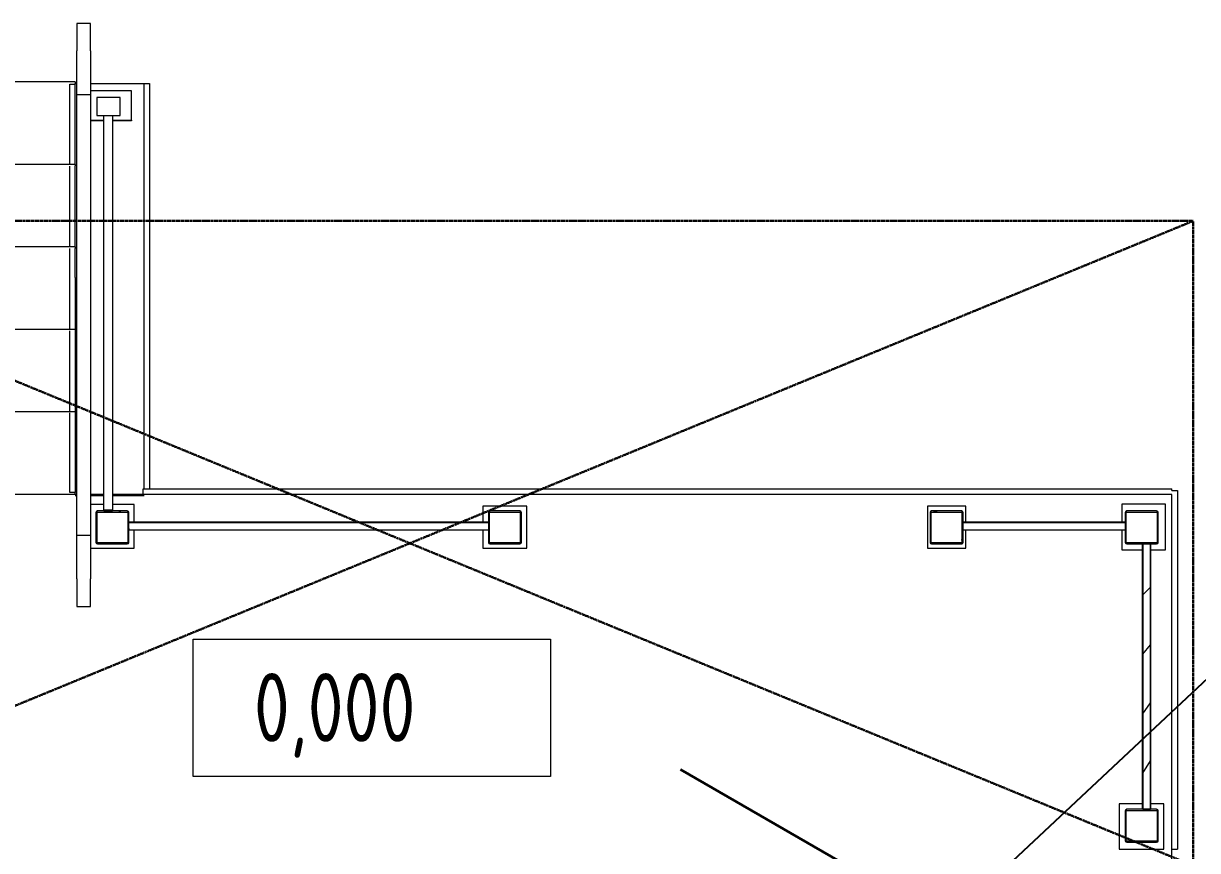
# Model space of a CAD drawing. Header units: millimetres. Extents: x -32 to 417638015, y -35 to 175284279.
# Drawn here: x 416315710 to 416319982, y 175275403 to 175278411 of the extents above; entities that cross this region are included whole.
import ezdxf

# ---------------------------------------------------------------- set-up
doc = ezdxf.new("R2010")
doc.units = ezdxf.units.MM
doc.linetypes.add('ADSK_Штриховая_ш3 п1_5', pattern=[4.5, 3, -1.5])
doc.layers.add('PDF __ЭМ_Надписи', color=7, linetype='Continuous')
for name, color, linetype, lineweight in [('Аннотация', 7, 'Continuous', 18), ('Двери', 7, 'Continuous', 9), ('Лестницы', 7, 'Continuous', 9), ('Ограждение', 7, 'Continuous', 9), ('Отметки', 7, 'Continuous', 9), ('Перекрытие', 7, 'Continuous', 18), ('Стены внутренние', 7, 'Continuous', 18), ('Стены наружные', 7, 'Continuous', 18), ('ШТРИХОВКА', 252, 'Continuous', 15)]:
    doc.layers.add(name, color=color, linetype=linetype, lineweight=lineweight)
doc.layers.add('Линии', color=7, linetype='Continuous', lineweight=9, true_color=0x00a600)
doc.styles.add('GOST Common_3', font='GOST_Common.ttf', dxfattribs={"width": 0.8, "height": 349.9999999999996})
pattern_1 = [(45, (557.2005734382547, 188.9018102923583), (-106.0660171779821, 106.0660171779821), [])]

# ---------------------------------------------------------------- blocks, each defined once
blk = doc.blocks.new('1 этаж')
at = {"layer": 'Ограждение'}
h = blk.add_hatch(dxfattribs=at)
h.set_pattern_fill('FP_23', color=8, style=0, pattern_type=2)
h.set_pattern_definition(pattern_1)
h.paths.add_polyline_path([(51895.61568635763, 45013.36388394295), (51895.61568635763, 45122.05017544399), (51891.61568635763, 45122.05017544399), (51891.61568635763, 45013.36388394295)])
h.paths.add_polyline_path([(51889.95883210815, 45007.70702969346), (51893.95883210814, 45009.36388394295), (51895.61568635763, 45013.36388394295), (51891.00364760802, 45011.70702969347)])
h.paths.add_polyline_path([(51889.95883210815, 45007.70702969346), (51889.95883210815, 45011.70702969347), (51781.41671439593, 45011.70702969347), (51781.41671439593, 45007.70702969346), (51877.18936814052, 45007.70702969346)])
h.paths.add_polyline_path([(51775.75986014644, 45013.36388394295), (51779.75986014644, 45013.36388394295), (51779.75986014644, 45122.05017544399), (51775.75986014644, 45122.05017544399), (51775.75986014644, 45040.16782575103)])
h.paths.add_polyline_path([(51781.41671439593, 45007.70702969346), (51779.75986014644, 45012.31906844309), (51775.75986014644, 45013.36388394295), (51777.41671439593, 45009.36388394295), (51780.24514152067, 45008.19231106769)])
h.paths.add_polyline_path([(51889.95883210815, 45127.70702969348), (51781.41671439593, 45127.70702969346), (51781.41671439593, 45123.70702969348), (51889.95883210815, 45123.70702969348)])
h.paths.add_polyline_path([(51895.61568635763, 45122.05017544399), (51893.95883210814, 45126.05017544398), (51889.95883210815, 45127.70702969348), (51891.61568635763, 45123.09499094381), (51893.95883210814, 45122.48295219419)])
h.paths.add_polyline_path([(51775.75986014644, 45122.05017544399), (51780.37189889609, 45123.70702969348), (51781.41671439593, 45127.70702969346), (51777.41671439593, 45126.05017544398)])
h = blk.add_hatch(dxfattribs=at)
h.set_pattern_fill('FP_23', color=8, style=0, pattern_type=2)
h.set_pattern_definition(pattern_1)
h.paths.add_polyline_path([(53323.73267849143, 45013.36388394295), (53323.73267849143, 45122.05017544399), (53319.73267849143, 45122.05017544399), (53319.73267849143, 45013.36388394295)])
h.paths.add_polyline_path([(53318.07582424193, 45007.70702969346), (53322.07582424193, 45009.36388394295), (53323.73267849143, 45013.36388394295), (53319.12063974179, 45011.70702969347)])
h.paths.add_polyline_path([(53318.07582424193, 45007.70702969346), (53318.07582424193, 45011.70702969347), (53209.3895327409, 45011.70702969347), (53209.3895327409, 45007.70702969346)])
h.paths.add_polyline_path([(53203.73267849142, 45013.36388394295), (53207.73267849142, 45013.36388394295), (53207.73267849142, 45122.05017544399), (53203.73267849142, 45122.05017544399), (53203.73267849142, 45058.59960175425)])
h.paths.add_polyline_path([(53209.3895327409, 45007.70702969346), (53207.73267849142, 45012.31906844309), (53203.73267849142, 45013.36388394295), (53205.3895327409, 45009.36388394295), (53207.73267849142, 45008.39332119447)])
h.paths.add_polyline_path([(53318.07582424193, 45127.70702969348), (53209.3895327409, 45127.70702969348), (53209.3895327409, 45123.70702969348), (53318.07582424193, 45123.70702969348)])
h.paths.add_polyline_path([(53323.73267849143, 45122.05017544399), (53322.07582424193, 45126.05017544397), (53318.07582424193, 45127.70702969348), (53319.73267849143, 45123.09499094381), (53322.07582424193, 45122.48295219419)])
h.paths.add_polyline_path([(53203.73267849142, 45122.05017544399), (53208.34471724107, 45123.70702969348), (53209.3895327409, 45127.70702969348), (53205.3895327409, 45126.05017544398)])
h = blk.add_hatch(dxfattribs=at)
h.set_pattern_fill('FP_23', color=8, style=0, pattern_type=2)
h.set_pattern_definition(pattern_1)
h.paths.add_polyline_path([(54930.75986014643, 45013.36388394295), (54930.75986014643, 45122.05017544399), (54926.75986014644, 45122.05017544399), (54926.75986014644, 45013.36388394295)])
h.paths.add_polyline_path([(54925.10300589695, 45007.70702969346), (54929.10300589696, 45009.36388394295), (54930.75986014643, 45013.36388394295), (54926.14782139681, 45011.70702969347)])
h.paths.add_polyline_path([(54925.10300589695, 45007.70702969346), (54925.10300589695, 45011.70702969347), (54816.41671439592, 45011.70702969347), (54816.41671439592, 45007.70702969346)])
h.paths.add_polyline_path([(54810.75986014643, 45013.36388394295), (54814.75986014643, 45013.36388394295), (54814.75986014643, 45122.05017544399), (54810.75986014643, 45122.05017544399), (54810.75986014643, 45059.09910386673)])
h.paths.add_polyline_path([(54816.41671439592, 45007.70702969346), (54814.75986014643, 45012.3190684431), (54810.75986014643, 45013.36388394295), (54812.41671439592, 45009.36388394295)])
h.paths.add_polyline_path([(54816.41671439592, 45127.70702969348), (54816.41671439592, 45123.70702969348), (54925.10300589695, 45123.70702969348), (54925.10300589695, 45127.70702969348)])
h.paths.add_polyline_path([(54810.75986014643, 45122.05017544399), (54815.37189889606, 45123.70702969348), (54816.41671439592, 45127.70702969348), (54812.41671439592, 45126.05017544398)])
h.paths.add_polyline_path([(54930.75986014643, 45122.05017544399), (54929.10300589695, 45126.05017544397), (54925.10300589695, 45127.70702969348), (54926.75986014644, 45123.09499094381), (54929.10300589695, 45122.48295219419)])
h = blk.add_hatch(dxfattribs=at)
h.set_pattern_fill('FP_23', color=8, style=0, pattern_type=2)
h.set_pattern_definition(pattern_1)
h.paths.add_polyline_path([(55587.41912537156, 45007.70702969346), (55635.10300589693, 45007.70702969346), (55635.10300589693, 45011.70702969347), (55526.4167143959, 45011.70702969347), (55526.4167143959, 45007.70702969346), (55586.85903693931, 45007.70702969346)])
h.paths.add_polyline_path([(55640.75986014641, 45013.36388394295), (55640.75986014641, 45122.05017544399), (55636.75986014641, 45122.05017544399), (55636.75986014641, 45013.36388394295)])
h.paths.add_polyline_path([(55635.10300589693, 45007.70702969346), (55639.10300589693, 45009.36388394295), (55640.75986014641, 45013.36388394295), (55636.14782139679, 45011.70702969347)])
h.paths.add_polyline_path([(55520.75986014641, 45013.36388394295), (55524.75986014641, 45013.36388394295), (55524.75986014641, 45122.05017544399), (55520.75986014641, 45122.05017544399), (55520.75986014641, 45059.09910386673)])
h.paths.add_polyline_path([(55526.4167143959, 45007.70702969346), (55524.75986014641, 45012.3190684431), (55520.75986014641, 45013.36388394295), (55522.4167143959, 45009.36388394295)])
h.paths.add_polyline_path([(55635.10300589693, 45127.70702969348), (55526.4167143959, 45127.70702969348), (55526.4167143959, 45123.70702969348), (55635.10300589693, 45123.70702969348)])
h.paths.add_polyline_path([(55640.75986014641, 45122.05017544399), (55639.10300589693, 45126.05017544397), (55635.10300589693, 45127.70702969348), (55636.75986014641, 45123.09499094381), (55639.10300589693, 45122.48295219419)])
h.paths.add_polyline_path([(55520.75986014641, 45122.05017544399), (55525.37189889605, 45123.70702969348), (55526.4167143959, 45127.70702969348), (55522.4167143959, 45126.05017544398)])
h = blk.add_hatch(dxfattribs=at)
h.set_pattern_fill('FP_23', color=8, style=0, pattern_type=2)
h.set_pattern_definition(pattern_1)
h.paths.add_polyline_path([(55585.1652592991, 44042.70702969345), (55612.18350734244, 44042.70702969345), (55612.18350734244, 45007.70702969346), (55585.1652592991, 45007.70702969346), (55585.1652592991, 44199.2403635868)])
h = blk.add_hatch(dxfattribs=at)
h.set_pattern_fill('FP_23', color=8, style=0, pattern_type=2)
h.set_pattern_definition(pattern_1)
h.paths.add_polyline_path([(55640.75986014641, 43928.36388394298), (55640.75986014641, 44037.05017544397), (55636.75986014641, 44037.05017544397), (55636.75986014641, 43928.36388394298)])
h.paths.add_polyline_path([(55635.10300589693, 43922.70702969345), (55639.10300589693, 43924.36388394297), (55640.75986014641, 43928.36388394298), (55636.1478213968, 43926.70702969348)])
h.paths.add_polyline_path([(55635.10300589693, 43922.70702969345), (55635.10300589693, 43926.70702969348), (55526.4167143959, 43926.70702969348), (55526.4167143959, 43922.70702969345), (55571.74028249703, 43922.70702969345)])
h.paths.add_polyline_path([(55520.75986014641, 43928.36388394298), (55524.75986014641, 43928.36388394298), (55524.75986014641, 44037.05017544397), (55520.75986014641, 44037.05017544397)])
h.paths.add_polyline_path([(55526.4167143959, 43922.70702969345), (55524.75986014641, 43927.31906844311), (55520.75986014641, 43928.36388394298), (55522.4167143959, 43924.36388394298)])
h.paths.add_polyline_path([(55635.10300589693, 44042.70702969345), (55526.4167143959, 44042.70702969345), (55526.4167143959, 44038.70702969346), (55635.10300589693, 44038.70702969345)])
h.paths.add_polyline_path([(55640.75986014641, 44037.05017544397), (55639.10300589693, 44041.05017544396), (55635.10300589693, 44042.70702969345), (55636.75986014641, 44038.09499094382)])
h.paths.add_polyline_path([(55520.75986014641, 44037.05017544397), (55525.37189889604, 44038.70702969345), (55526.4167143959, 44042.70702969345), (55522.4167143959, 44041.05017544396), (55521.36920554527, 44038.52126537007)])
at = {"layer": 'Аннотация', "color": 8, "lineweight": 20}
for p, q in [((52129.22219470533, 44161.41501674293), (52129.22219470533, 44661.41501674293)), ((52129.22219470533, 44661.41501674293), (53429.22219470533, 44661.41501674293)), ((53429.22219470533, 44661.41501674293), (53429.22219470533, 44161.41501674293)), ((53429.22219470533, 44161.41501674293), (52129.22219470533, 44161.41501674293))]:
    blk.add_line(p, q, dxfattribs=at)
at = {"layer": 'Двери', "color": 8, "lineweight": 30}
blk.add_line((54769.20057343828, 43687.70702969439), (53903.17516965384, 44187.70702969439), dxfattribs=at)
at = {"layer": 'Лестницы', "color": 8}
for p, q in [((51700.75986014633, 46687.7070296934), (50400.75986014635, 46687.7070296934)), ((51700.75986014633, 46687.7070296934), (50400.75986014635, 46687.7070296934)), ((51700.75986014633, 46687.7070296934), (51700.75986014633, 46682.42504346154)), ((51700.75986014633, 46387.7070296934), (50400.75986014635, 46387.7070296934)), ((51700.75986014633, 46387.7070296934), (50400.75986014635, 46387.7070296934)), ((51700.75986014633, 46387.7070296934), (51700.75986014633, 46382.42504346154)), ((51700.75986014633, 46087.7070296934), (50400.75986014635, 46087.7070296934)), ((51700.75986014633, 46087.7070296934), (50400.75986014635, 46087.7070296934)), ((51700.75986014633, 46087.7070296934), (51700.75986014633, 46082.42504346154)), ((51700.75986014633, 45787.7070296934), (50400.75986014635, 45787.7070296934)), ((51700.75986014633, 45787.7070296934), (50400.75986014635, 45787.7070296934)), ((51700.75986014633, 45787.7070296934), (51700.75986014633, 45782.42504346152)), ((51700.75986014633, 45487.7070296934), (50400.75986014635, 45487.7070296934)), ((51700.75986014633, 45487.7070296934), (50400.75986014635, 45487.7070296934)), ((51700.75986014633, 45487.7070296934), (51700.75986014633, 45484.17899210466)), ((51700.75986014633, 45187.70702969341), (50400.75986014635, 45187.70702969341))]:
    blk.add_line(p, q, dxfattribs=at)
at = {"layer": 'Линии', "color": 8, "linetype": 'ADSK_Штриховая_ш3 п1_5', "lineweight": 30}
for p, q in [((55768.18060882462, 46182.42504346152), (50068.18060882462, 46182.42504346152)), ((55768.18060882462, 46182.42504346152), (50068.18060882462, 43837.70702969341)), ((50068.18060882462, 46182.42504346152), (55768.18060882462, 43837.70702969341)), ((55768.18060882462, 43837.70702969341), (55768.18060882462, 46182.42504346152))]:
    blk.add_line(p, q, dxfattribs=at)
at = {"layer": 'Ограждение', "color": 8}
for p, q in [((51756.06370508618, 46900.46219404975), (51706.0637050862, 46900.46219404975)), ((51706.06370508614, 46900.46219404972), (51706.06370508614, 46800.46219404971)), ((51756.06370508613, 46800.46219404971), (51756.06370508613, 46900.46219404972)), ((51706.06370508614, 46640.46219404972), (51706.06370508614, 46800.46219404971)), ((51756.06370508613, 46800.46219404971), (51756.06370508613, 46640.46219404972)), ((51905.45601520663, 46655.51878807238), (51756.06370508613, 46655.51878807238)), ((51905.45601520663, 46548.59800516977), (51905.45601520663, 46655.51878807238)), ((51706.06370508614, 45040.16782575098), (51706.06370508614, 46640.46219404972)), ((51756.06370508613, 46640.46219404972), (51706.06370508614, 46640.46219404972)), ((51756.06370508613, 46640.46219404972), (51756.06370508613, 45040.16782575098)), ((51863.94950161606, 46631.66215173582), (51778.83142434813, 46631.66215173582)), ((51778.83142434813, 46631.66215173582), (51778.83142434813, 46566.24606074713)), ((51863.94950161606, 46566.24606074713), (51863.94950161606, 46631.66215173582)), ((51778.83142434813, 46566.24606074713), (51863.94950161606, 46566.24606074713)), ((51804.06370508613, 45130.19264653763), (51804.06370508613, 46566.24606074712)), ((51836.06370508613, 46566.24606074712), (51836.06370508613, 45130.19264653763)), ((51756.06370508613, 46548.59800516977), (51804.06370508613, 46548.59800516977)), ((51804.06370508613, 46545.87406217134), (51756.06370508613, 46545.87406217134)), ((51836.06370508613, 46548.59800516977), (51905.45601520663, 46548.59800516977)), ((51905.45601520663, 46545.87406217134), (51836.06370508613, 46545.87406217134)), ((51905.45601520663, 46548.59800516977), (51905.45601520663, 46545.87406217134)), ((51804.06370508613, 45150.9891166657), (51756.06370508613, 45150.9891166657)), ((51914.80906348324, 45150.9891166657), (51836.06370508613, 45150.9891166657)), ((51914.80906348324, 45088.27694235148), (51914.80906348324, 45150.9891166657)), ((55667.32837852053, 45151.70702969338), (55507.93606840004, 45151.70702969338)), ((55507.93606840004, 45151.70702969338), (55507.93606840004, 45088.26810197702)), ((55667.32837852053, 44986.72636989936), (55667.32837852053, 45151.70702969338)), ((53344.13352433933, 45145.54568141956), (53183.73267849136, 45145.54568141956)), ((53183.73267849136, 45145.54568141956), (53183.73267849136, 45088.27072379443)), ((53344.13352433933, 44992.08282632643), (53344.13352433933, 45145.54568141956)), ((54941.32303263894, 45145.54568141956), (54800.75986014635, 45145.54568141956)), ((54800.75986014635, 45145.54568141956), (54800.75986014635, 44992.08282632643)), ((54941.32303263894, 45088.27694235148), (54941.32303263894, 45145.54568141956)), ((51895.75986014638, 45088.42923088565), (51895.75986014638, 45084.29832880569)), ((51895.75986014638, 45088.42923088565), (53203.73267849137, 45088.42923088565)), ((51895.75986014638, 45063.42923088565), (51895.75986014638, 45084.29832880569)), ((53203.73267849137, 45084.29832880569), (51895.75986014638, 45084.29832880569)), ((54930.75986014638, 45088.42923088561), (55520.75986014635, 45088.42923088561)), ((55520.75986014635, 45084.29832880565), (54930.75986014638, 45084.29832880565)), ((51706.06370508614, 44880.167825751), (51706.06370508614, 45040.16782575098)), ((51706.06370508614, 45040.16782575098), (51756.06370508613, 45040.16782575098)), ((51756.06370508613, 45040.16782575098), (51756.06370508613, 44880.167825751)), ((51895.75986014638, 45063.42923088565), (51895.75986014638, 45058.42923088565)), ((51895.75986014643, 45058.42923088569), (53203.73267849142, 45058.42923088569)), ((51914.80906348324, 44992.08282632643), (51914.80906348324, 45058.6068764599)), ((53183.73267849136, 45058.59960175421), (53183.73267849136, 44992.08282632643)), ((54930.75986014643, 45058.42923088566), (55520.75986014641, 45058.42923088566)), ((54941.32303263894, 44992.08282632643), (54941.32303263894, 45058.60854468124)), ((55507.93606840004, 45058.59960175416), (55507.93606840004, 44986.72636989936)), ((51756.06370508613, 44992.08282632643), (51914.80906348324, 44992.08282632643)), ((53183.73267849136, 44992.08282632643), (53344.13352433933, 44992.08282632643)), ((54800.75986014635, 44992.08282632643), (54941.32303263894, 44992.08282632643)), ((55507.93606840004, 44986.72636989936), (55583.82814850583, 44986.72636989936)), ((55583.71336685056, 44042.70702969342), (55583.71336685056, 45007.70702969342)), ((55613.61242424572, 44986.72636989936), (55667.32837852053, 44986.72636989936)), ((55613.71336685062, 44042.70702969346), (55613.71336685062, 45007.70702969346)), ((51706.06370508614, 44880.167825751), (51706.06370508614, 44780.167825751)), ((51756.06370508613, 44780.167825751), (51756.06370508613, 44880.167825751)), ((51706.0637050862, 44780.16782575104), (51756.06370508618, 44780.16782575104)), ((55583.82192879273, 44062.70702969339), (55498.71336685053, 44062.70702969339)), ((55498.71336685053, 44062.70702969339), (55498.71336685053, 43897.70702969396)), ((55660.75986014634, 44062.70702969339), (55613.60625797859, 44062.70702969339)), ((55660.75986014634, 43897.70702969396), (55660.75986014634, 44062.70702969339)), ((55498.71336685053, 43897.70702969396), (55660.75986014634, 43897.70702969396))]:
    blk.add_line(p, q, dxfattribs=at)
at = {"layer": 'Ограждение', "color": 8, "lineweight": 18}
for p, q in [((51775.75986014639, 45122.05017544393), (51775.75986014639, 45013.3638839429)), ((51779.75986014639, 45013.3638839429), (51779.75986014639, 45122.05017544393)), ((51889.95883210809, 45127.70702969343), (51781.41671439588, 45127.70702969343)), ((51781.41671439588, 45123.70702969343), (51889.95883210809, 45123.70702969343)), ((51804.06370508613, 45130.19264653764), (51804.06370508613, 45127.70702969343)), ((51836.06370508612, 45130.19264653764), (51804.06370508613, 45130.19264653764)), ((51804.06370508613, 45127.70702969343), (51836.06370508612, 45127.70702969343)), ((51836.06370508612, 45127.70702969343), (51836.06370508612, 45130.19264653764)), ((51891.61568635758, 45122.05017544393), (51891.61568635758, 45013.3638839429)), ((51895.61568635758, 45013.3638839429), (51895.61568635758, 45122.05017544393)), ((53203.73267849137, 45122.05017544393), (53203.73267849137, 45013.3638839429)), ((53207.73267849136, 45013.3638839429), (53207.73267849136, 45122.05017544393)), ((53318.07582424188, 45127.70702969343), (53209.38953274085, 45127.70702969343)), ((53209.38953274085, 45123.70702969343), (53318.07582424188, 45123.70702969343)), ((53319.73267849137, 45122.05017544393), (53319.73267849137, 45013.3638839429)), ((53323.73267849137, 45013.3638839429), (53323.73267849137, 45122.05017544393)), ((54810.75986014638, 45122.05017544393), (54810.75986014638, 45013.3638839429)), ((54814.75986014638, 45013.3638839429), (54814.75986014638, 45122.05017544393)), ((54925.1030058969, 45127.70702969343), (54816.41671439587, 45127.70702969343)), ((54816.41671439587, 45123.70702969343), (54925.1030058969, 45123.70702969343)), ((54926.75986014638, 45122.05017544393), (54926.75986014638, 45013.3638839429)), ((54930.75986014638, 45013.3638839429), (54930.75986014638, 45122.05017544393)), ((55520.75986014635, 45122.05017544393), (55520.75986014635, 45013.3638839429)), ((55524.75986014635, 45013.3638839429), (55524.75986014635, 45122.05017544393)), ((55635.10300589688, 45127.70702969343), (55526.41671439584, 45127.70702969343)), ((55526.41671439584, 45123.70702969343), (55635.10300589688, 45123.70702969343)), ((55636.75986014636, 45122.05017544393), (55636.75986014636, 45013.3638839429)), ((55640.75986014636, 45013.3638839429), (55640.75986014636, 45122.05017544393)), ((51889.95883210809, 45011.70702969342), (51781.41671439588, 45011.70702969342)), ((51781.41671439588, 45007.70702969342), (51889.95883210809, 45007.70702969342)), ((53318.07582424188, 45011.70702969342), (53209.38953274085, 45011.70702969342)), ((53209.38953274085, 45007.70702969342), (53318.07582424188, 45007.70702969342)), ((54925.1030058969, 45011.70702969342), (54816.41671439587, 45011.70702969342)), ((54816.41671439587, 45007.70702969342), (54925.1030058969, 45007.70702969342)), ((55635.10300589688, 45011.70702969342), (55526.41671439584, 45011.70702969342)), ((55526.41671439584, 45007.70702969342), (55635.10300589688, 45007.70702969342)), ((55612.18350734239, 45007.70702969342), (55585.16525929904, 45007.70702969342)), ((55585.16525929904, 45007.70702969342), (55585.16525929904, 44042.70702969341)), ((55612.18350734239, 44042.70702969341), (55612.18350734239, 45007.70702969342)), ((55635.10300589688, 44042.70702969341), (55526.41671439584, 44042.70702969341)), ((55585.16525929904, 44042.70702969341), (55612.18350734239, 44042.70702969341)), ((55520.75986014635, 44037.05017544392), (55520.75986014635, 43928.36388394293)), ((55524.75986014635, 43928.36388394293), (55524.75986014635, 44037.05017544392)), ((55526.41671439584, 44038.70702969341), (55635.10300589688, 44038.70702969341)), ((55636.75986014636, 44037.05017544392), (55636.75986014636, 43928.36388394293)), ((55640.75986014636, 43928.36388394293), (55640.75986014636, 44037.05017544392)), ((55635.10300589688, 43926.70702969344), (55526.41671439584, 43926.70702969344)), ((55526.41671439584, 43922.7070296934), (55635.10300589688, 43922.70702969344))]:
    blk.add_line(p, q, dxfattribs=at)
for centre, radius, start, end in [((51781.41671439587, 45122.05017544392), 5.656854249486059, 90, 180), ((51781.41671439587, 45122.05017544392), 1.656854249486059, 90, 180), ((51889.95883210809, 45122.05017544392), 5.656854249493335, 0, 90), ((51889.95883210809, 45122.05017544392), 1.656854249493335, 0, 90), ((53209.38953274085, 45122.05017544392), 5.656854249486059, 90, 180), ((53209.38953274085, 45122.05017544392), 1.656854249493335, 90, 180), ((53318.07582424187, 45122.05017544392), 5.656854249486059, 0, 90), ((53318.07582424187, 45122.05017544392), 1.656854249486059, 0, 90), ((54816.41671439587, 45122.05017544392), 5.656854249493335, 90, 180), ((54816.41671439587, 45122.05017544392), 1.656854249493335, 90, 180), ((54925.10300589689, 45122.05017544392), 5.656854249486059, 0, 90), ((54925.10300589689, 45122.05017544392), 1.656854249486059, 0, 90), ((55526.41671439584, 45122.05017544392), 5.656854249486059, 90, 180), ((55526.41671439584, 45122.05017544392), 1.656854249486059, 90, 180), ((55635.10300589687, 45122.05017544392), 5.656854249486059, 0, 90), ((55635.10300589687, 45122.05017544392), 1.656854249486059, 0, 90), ((51781.41671439587, 45013.3638839429), 5.656854249486059, 180, 270), ((51781.41671439587, 45013.3638839429), 1.656854249486059, 180, 270), ((51889.95883210809, 45013.3638839429), 5.656854249493335, 270, 0), ((51889.95883210809, 45013.3638839429), 1.656854249493335, 270, 0), ((53209.38953274085, 45013.3638839429), 5.656854249486059, 180, 270), ((53209.38953274085, 45013.3638839429), 1.656854249493335, 180, 270), ((53318.07582424187, 45013.3638839429), 5.656854249486059, 270, 0), ((53318.07582424187, 45013.3638839429), 1.656854249486059, 270, 0), ((54816.41671439587, 45013.3638839429), 5.656854249493335, 180, 270), ((54816.41671439587, 45013.3638839429), 1.656854249493335, 180, 270), ((54925.10300589689, 45013.3638839429), 5.656854249486059, 270, 0), ((54925.10300589689, 45013.3638839429), 1.656854249486059, 270, 0), ((55526.41671439584, 45013.3638839429), 5.656854249486059, 180, 270), ((55526.41671439584, 45013.3638839429), 1.656854249486059, 180, 270), ((55635.10300589687, 45013.3638839429), 5.656854249486059, 270, 0), ((55635.10300589687, 45013.3638839429), 1.656854249486059, 270, 0), ((55526.41671439584, 44037.05017544393), 5.656854249486059, 90, 180), ((55635.10300589687, 44037.05017544393), 5.656854249486059, 0, 90), ((55526.41671439584, 44037.05017544393), 1.656854249486059, 90, 180), ((55635.10300589687, 44037.05017544393), 1.656854249486059, 0, 90), ((55526.41671439584, 43928.36388394292), 5.656854249486059, 180, 270), ((55526.41671439584, 43928.36388394292), 1.656854249486059, 180, 270), ((55635.10300589687, 43928.36388394292), 5.656854249486059, 270, 0), ((55635.10300589687, 43928.36388394292), 1.656854249486059, 270, 0)]:
    blk.add_arc(centre, radius, start, end, dxfattribs=at)
at = {"layer": 'Перекрытие', "color": 8}
for p, q in [((51706.06370508613, 45187.70702969341), (50286.06370508613, 45187.70702969341)), ((51804.06370508613, 45187.70702969341), (51756.06370508613, 45187.70702969341)), ((51948.25986014635, 45187.70702969341), (51836.06370508613, 45187.70702969341)), ((55690.75986014633, 43857.7070296934), (55690.75986014633, 43897.70702969396))]:
    blk.add_line(p, q, dxfattribs=at)
at = {"layer": 'Стены внутренние', "color": 8}
for p, q in [((51700.75986014633, 46387.7070296934), (51700.75986014633, 46682.42504346152)), ((51700.75986014633, 46682.42504346152), (51706.06370508613, 46682.42504346152)), ((51756.06370508613, 46682.42504346152), (51950.75986014635, 46682.42504346152)), ((51700.75986014633, 46087.7070296934), (51700.75986014633, 46382.42504346152)), ((51700.75986014633, 45977.19791176025), (51700.75986014633, 46082.42504346154)), ((51700.75986014633, 45187.70702969341), (51700.75986014633, 45195.20702969343)), ((51706.06370508613, 45182.42504346152), (51700.75986014633, 45182.42504346152)), ((51804.06370508613, 45182.42504346152), (51756.06370508613, 45182.42504346152)), ((51950.75986014635, 45182.42504346152), (51836.06370508613, 45182.42504346152))]:
    blk.add_line(p, q, dxfattribs=at)
at = {"layer": 'Стены наружные', "color": 8}
for p, q in [((51680.75986014633, 46387.7070296934), (51680.75986014633, 46679.92504346152)), ((51680.75986014633, 46679.92504346152), (51700.75986014633, 46679.92504346152)), ((51950.75986014633, 45207.70702969341), (51950.75986014633, 46682.42504346152)), ((51950.75986014633, 46682.42504346152), (51970.75986014633, 46682.42504346152)), ((51970.75986014633, 46682.42504346152), (51970.75986014633, 45207.70702969341)), ((51680.75986014633, 46087.7070296934), (51680.75986014633, 46380.98853062232)), ((51680.75986014633, 45787.7070296934), (51680.75986014633, 46082.05201778309)), ((51700.75986014633, 45977.19791175972), (51700.75986014633, 45787.7070296934)), ((51680.75986014633, 45487.70702969338), (51680.75986014633, 45783.11550494387)), ((51700.75986014633, 45783.11550494387), (51700.75986014633, 45487.70702969338)), ((51680.75986014633, 45195.20702969341), (51680.75986014633, 45484.17899210466)), ((51700.75986014633, 45484.17899210466), (51700.75986014633, 45195.20702969341)), ((51700.75986014633, 45195.20702969341), (51680.75986014633, 45195.20702969341)), ((51948.25986014635, 45207.70702969341), (55690.75986014633, 45207.70702969341)), ((51948.25986014635, 45187.70702969341), (51948.25986014635, 45207.70702969341)), ((55690.75986014633, 45202.42504346154), (55690.75986014633, 45207.70702969341)), ((55690.75986014633, 45202.42504346154), (55710.75986014633, 45202.42504346154)), ((55710.75986014633, 45202.42504346154), (55710.75986014633, 43897.70702969396)), ((55690.75986014633, 45187.70702969341), (51948.25986014635, 45187.70702969341)), ((55690.75986014633, 43897.70702969396), (55690.75986014633, 45187.70702969341)), ((55690.75986014633, 43897.70702969396), (55710.75986014633, 43897.70702969396))]:
    blk.add_line(p, q, dxfattribs=at)
at = {"layer": 'Отметки', "color": 8, "lineweight": 20, "insert": (52350.54612442572, 44538.12209273057), "char_height": 250, "width": 1028.822568671121, "attachment_point": 1, "line_spacing_factor": 1.022761013168346, "style": 'GOST Common_3'}
blk.add_mtext('0,000', dxfattribs=at)

msp = doc.modelspace()

# ---------------------------------------------------------------- linework, layer by layer
at = {"layer": 'PDF __ЭМ_Надписи', "lineweight": 25}
msp.add_lwpolyline([(416318484.949223, 175274593.5652899), (416322437.2894435, 175278294.197807), (416324727.5089304, 175278294.197807)], dxfattribs=at)

# ---------------------------------------------------------------- block references
at = {"layer": 'ШТРИХОВКА'}
msp.add_blockref('1 этаж', (416264198.1010904, 175231510.6631508), dxfattribs=at)

doc.saveas('drawing.dxf')
